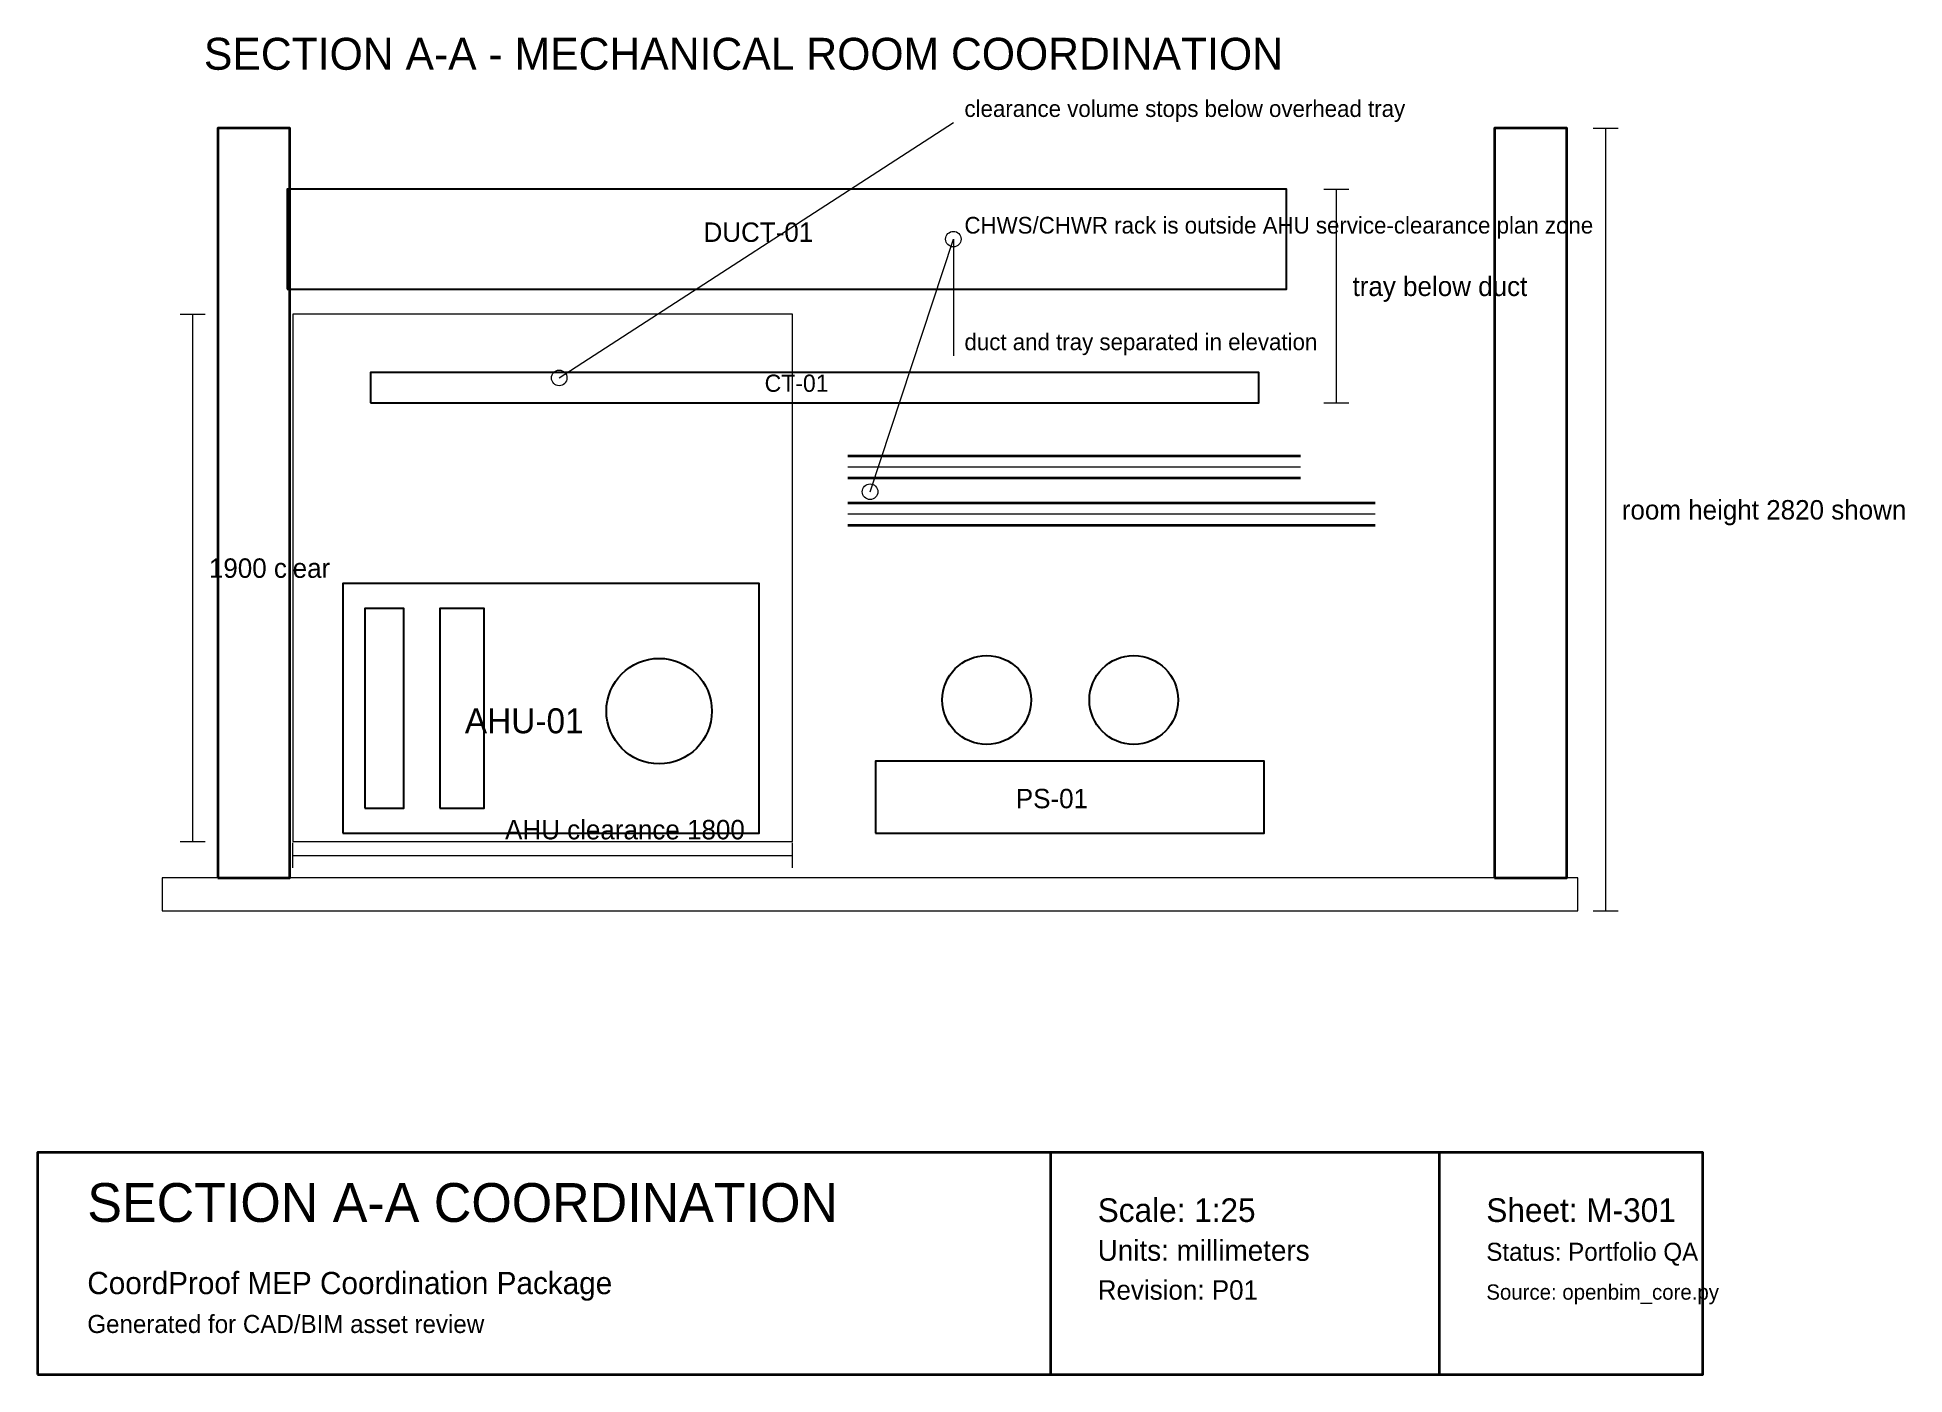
# Model space of a CAD drawing. Header units: millimetres. Extents: x 0 to 6727, y -1050 to 3767.
import ezdxf

# ---------------------------------------------------------------- set-up
doc = ezdxf.new("R2010")
doc.units = ezdxf.units.MM
for name, color, linetype, lineweight in [('A-SLAB', 8, 'Continuous', 13), ('A-WALL', 7, 'Continuous', 35), ('ANNOTATIONS', 7, 'Continuous', 18), ('CENTERLINES', 6, 'Continuous', 13), ('CLEARANCE', 96, 'Continuous', 13), ('DIMENSIONS', 1, 'Continuous', 18), ('E-CABLETRAY', 30, 'Continuous', 25), ('M-DUCT', 9, 'Continuous', 25), ('M-EQUIP', 5, 'Continuous', 25), ('M-PIPE-RETURN', 1, 'Continuous', 35), ('M-PIPE-SUPPLY', 4, 'Continuous', 35), ('TITLEBLOCK', 7, 'Continuous', 35)]:
    doc.layers.add(name, color=color, linetype=linetype, lineweight=lineweight)

msp = doc.modelspace()

# ---------------------------------------------------------------- linework, layer by layer
at = {"layer": 'A-SLAB'}
msp.add_lwpolyline([(450, 620), (5550, 620), (5550, 740), (450, 740)], close=True, dxfattribs=at)
at = {"layer": 'A-WALL'}
for points in [[(650, 740), (910, 740), (910, 3440), (650, 3440)], [(5250, 740), (5510, 740), (5510, 3440), (5250, 3440)]]:
    msp.add_lwpolyline(points, close=True, dxfattribs=at)
at = {"layer": 'ANNOTATIONS'}
for p, q in [((1880, 2540), (3300, 3460)), ((3000, 2130), (3300, 3040)), ((3300, 3040), (3300, 2620))]:
    msp.add_line(p, q, dxfattribs=at)
for centre in [(3300, 3040), (1880, 2540), (3000, 2130)]:
    msp.add_circle(centre, 28, dxfattribs=at)
at = {"layer": 'CENTERLINES'}
for p, q in [((2920, 2220), (4550, 2220)), ((2920, 2050), (4820, 2050))]:
    msp.add_line(p, q, dxfattribs=at)
at = {"layer": 'CLEARANCE'}
msp.add_lwpolyline([(920, 870), (2720, 870), (2720, 2770), (920, 2770)], close=True, dxfattribs=at)
at = {"layer": 'DIMENSIONS'}
for p, q in [((5605, 3440), (5695, 3440)), ((5650, 620), (5650, 3440)), ((4635, 3220), (4725, 3220)), ((4680, 2450), (4680, 3220)), ((515, 2770), (605, 2770)), ((560, 870), (560, 2770)), ((4635, 2450), (4725, 2450)), ((515, 870), (605, 870)), ((920, 775), (920, 865)), ((920, 820), (2720, 820)), ((2720, 775), (2720, 865)), ((5605, 620), (5695, 620))]:
    msp.add_line(p, q, dxfattribs=at)
at = {"layer": 'E-CABLETRAY'}
msp.add_lwpolyline([(1200, 2450), (4400, 2450), (4400, 2560), (1200, 2560)], close=True, dxfattribs=at)
at = {"layer": 'M-DUCT'}
msp.add_lwpolyline([(900, 2860), (4500, 2860), (4500, 3220), (900, 3220)], close=True, dxfattribs=at)
at = {"layer": 'M-EQUIP'}
for points in [[(1100, 900), (2600, 900), (2600, 1800), (1100, 1800)], [(1180, 990), (1320, 990), (1320, 1710), (1180, 1710)], [(1450, 990), (1610, 990), (1610, 1710), (1450, 1710)], [(3020, 900), (4420, 900), (4420, 1160), (3020, 1160)]]:
    msp.add_lwpolyline(points, close=True, dxfattribs=at)
for centre, radius in [((2240, 1340), 190), ((3420, 1380), 160), ((3950, 1380), 160)]:
    msp.add_circle(centre, radius, dxfattribs=at)
at = {"layer": 'M-PIPE-RETURN'}
for p, q in [((2920, 2090), (4820, 2090)), ((2920, 2010), (4820, 2010))]:
    msp.add_line(p, q, dxfattribs=at)
at = {"layer": 'M-PIPE-SUPPLY'}
for p, q in [((2920, 2260), (4550, 2260)), ((2920, 2180), (4550, 2180))]:
    msp.add_line(p, q, dxfattribs=at)
at = {"layer": 'TITLEBLOCK'}
for points in [[(0, -1050), (6000, -1050), (6000, -250), (0, -250)], [(3650, -1050), (6000, -1050), (6000, -250), (3650, -250)], [(5050, -1050), (6000, -1050), (6000, -250), (5050, -250)]]:
    msp.add_lwpolyline(points, close=True, dxfattribs=at)

# ---------------------------------------------------------------- texts
at = {"layer": 'ANNOTATIONS'}
for s, height, p in [('SECTION A-A - MECHANICAL ROOM COORDINATION', 115, (600, 3650)), ('clearance volume stops below overhead tray', 60, (3340, 3480)), ('CHWS/CHWR rack is outside AHU service-clearance plan zone', 60, (3340, 3060)), ('duct and tray separated in elevation', 60, (3340, 2640))]:
    msp.add_text(s, height=height, dxfattribs=at).set_placement(p)
at = {"layer": 'DIMENSIONS'}
for s, p in [('tray below duct', (4738, 2835)), ('room height 2820 shown', (5708, 2030)), ('1900 clear', (618, 1820)), ('AHU clearance 1800', (1685, 878))]:
    msp.add_text(s, height=70, dxfattribs=at).set_placement(p)
at = {"layer": 'E-CABLETRAY'}
msp.add_text('CT-01', height=62, dxfattribs=at).set_placement((2620, 2490))
at = {"layer": 'M-DUCT'}
msp.add_text('DUCT-01', height=70, dxfattribs=at).set_placement((2400, 3030))
at = {"layer": 'M-EQUIP'}
for s, height, p in [('AHU-01', 90, (1540, 1260)), ('PS-01', 70, (3525, 990))]:
    msp.add_text(s, height=height, dxfattribs=at).set_placement(p)
at = {"layer": 'TITLEBLOCK'}
for s, height, p in [('SECTION A-A COORDINATION', 140, (180, -500)), ('Scale: 1:25', 85, (3820, -500)), ('Sheet: M-301', 85, (5220, -500)), ('Units: millimeters', 75, (3820, -640)), ('Status: Portfolio QA', 65, (5220, -640)), ('CoordProof MEP Coordination Package', 80, (180, -760)), ('Revision: P01', 70, (3820, -780)), ('Source: openbim_core.py', 55, (5220, -780)), ('Generated for CAD/BIM asset review', 65, (180, -900))]:
    msp.add_text(s, height=height, dxfattribs=at).set_placement(p)

doc.saveas('drawing.dxf')
